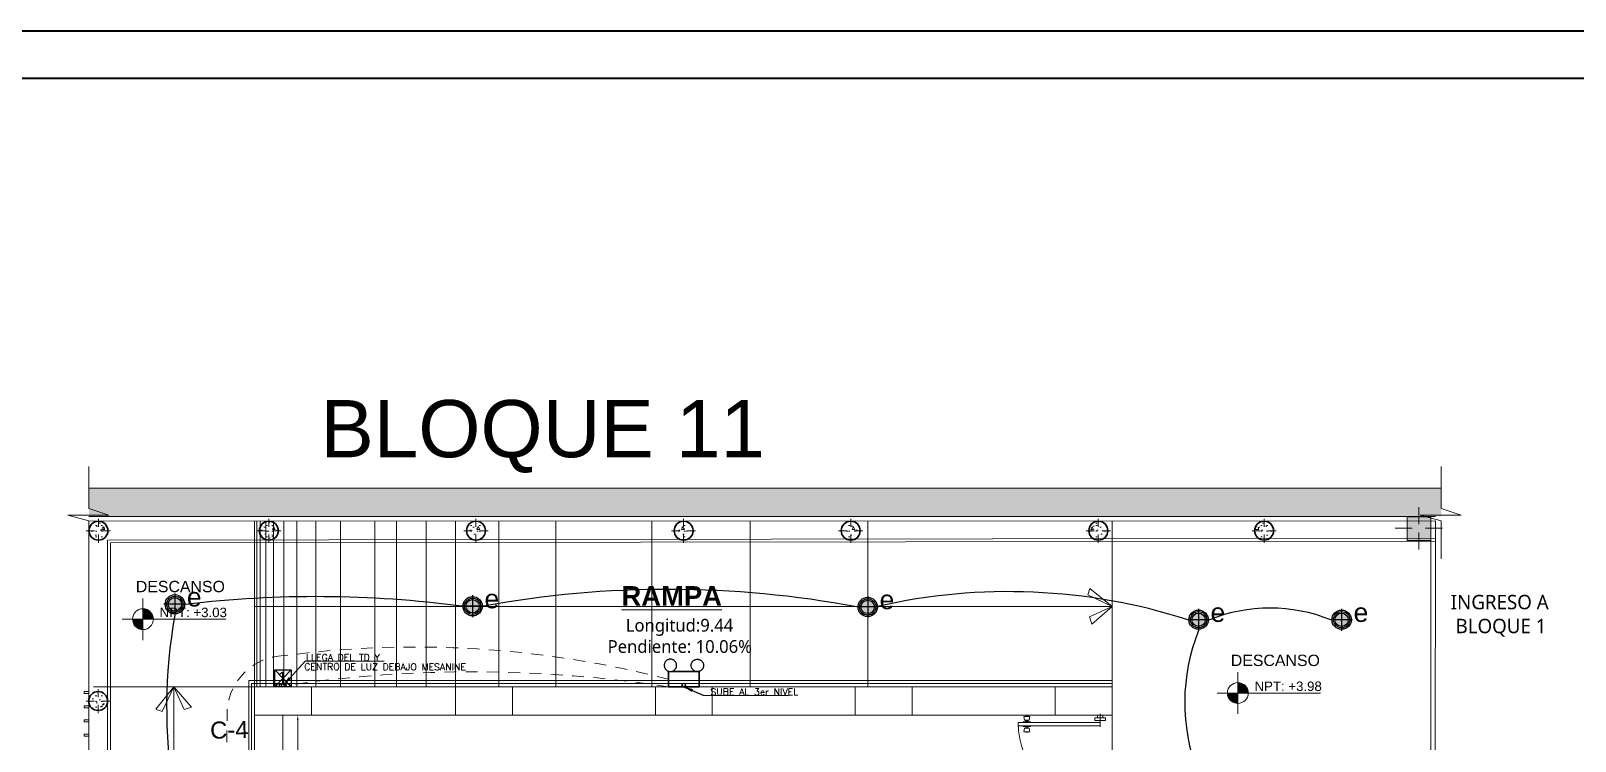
# Model space of a CAD drawing. Header units: metres. Extents: x 44.2 to 92, y 190.7 to 278.8.
# Drawn here: x 64.15 to 80.46, y 271.33 to 278.84 of the extents above; entities that cross this region are included whole.
import ezdxf

# ---------------------------------------------------------------- set-up
doc = ezdxf.new("R2010")
doc.units = ezdxf.units.M
doc.set_wipeout_variables(frame=1)
doc.linetypes.add('CONTINUA', pattern=[0])
doc.linetypes.add('HIDDEN2', pattern=[0.1875, 0.125, -0.0625])
doc.layers.add('ALUMBRADO', color=1, linetype='Continuous')
for name, color, linetype, lineweight in [('corriente debil', 30, 'Continuous', 15), ('Cotas varias El', 253, 'Continuous', 13), ('Emergencia', 20, 'Continuous', 25), ('Structural - Bearing_Pen_No__20', 1, 'Continuous', 0), ('TOMACORRIENTE', 5, 'HIDDEN2', 30)]:
    doc.layers.add(name, color=color, linetype=linetype, lineweight=lineweight)
doc.layers.add('Structural - Bearing_Pen_No__169', color=7, linetype='Continuous', lineweight=13, true_color=0x68b353)
doc.layers.add('Structural - Bearing_Pen_No__28', color=7, linetype='Continuous', lineweight=35, true_color=0xa80f02)
doc.styles.add('01COTAS', font='romans.shx')
doc.styles.add('Generales', font='trebuc.ttf', dxfattribs={"height": 0.22})
doc.styles.add('GENERATED_STYLE_1', font='')
doc.styles.add('GENERATED_STYLE_3', font='romand.shx')
doc.styles.add('Santa Rosa 1 50', font='trebuc.ttf')
doc.styles.get("Standard").update_dxf_attribs({"font": 'arial.ttf'})
doc.styles.add('TITULOS', font='swissek.ttf')
doc.styles.get('GENERATED_STYLE_1').set_extended_font_data('Arial', bold=True)
doc.dimstyles.new('DIM-50-PLANTA', dxfattribs={"dimscale": 0.05, "dimtxt": 2, "dimasz": 2, "dimexe": 2, "dimexo": 2, "dimgap": 1, "dimtad": 1, "dimdec": 0, "dimlfac": 1000, "dimdsep": 46, "dimtxsty": '01COTAS', "dimcen": 25, "dimclrd": 9, "dimclre": 9, "dimclrt": 7, "dimadec": 0, "dimazin": 0, "dimtfac": 1, "dimtdec": 0, "dimtmove": 2, "dimatfit": 3, "dimfxl": 1, "dimtolj": 1, "dimtzin": 0, "dimarcsym": 0})

# ---------------------------------------------------------------- blocks, each defined once
blk = doc.blocks.new('CC 20')
at = {"layer": 'Structural - Bearing_Pen_No__169', "linetype": 'Continuous', "lineweight": 13, "true_color": 0x68b353}
h = blk.add_hatch(dxfattribs=at)
h.set_pattern_fill('STRUCTURAL_CONCRETE', color=85, scale=0.5, style=0, pattern_type=2)
h.set_pattern_definition([(0, (2785.2431, 1847.3841), (0, 0.31177), [0.03, -0.15]), (0, (2785.3331, 1847.54), (0, 0.31177), [0.03, -0.15]), (60, (2785.2431, 1847.3841), (-0.27, 0.155885), [0.03, -0.15]), (60, (2785.4231, 1847.3841), (-0.27, 0.155885), [0.03, -0.15]), (120, (2785.2731, 1847.3841), (0.27, 0.155885), [0.03, -0.15]), (120, (2785.4531, 1847.3841), (0.27, 0.155885), [0.03, -0.15]), (0, (2785.243096, 1847.414107), (0, 0.06), [0, -0.06, 0, -0.09]), (45, (2785.273096, 1847.414107), (-0.0424264, 0.0424264), [0, -0.045, 0, -0.075])])
h.paths.add_polyline_path([(2788.203, 1849.663), (2788.303, 1849.763), (2788.203, 1849.863), (2788.104, 1849.776)])
at = {"layer": 'Structural - Bearing_Pen_No__20', "color": 1, "linetype": 'Continuous', "lineweight": 0}
for p, q in [((2788.203, 1849.803), (2788.203, 1849.89)), ((2788.163, 1849.763), (2788.075, 1849.763)), ((2788.203, 1849.723), (2788.203, 1849.635)), ((2788.243, 1849.763), (2788.33, 1849.763))]:
    blk.add_line(p, q, dxfattribs=at)
at = {"layer": 'Structural - Bearing_Pen_No__28', "color": 14, "linetype": 'Continuous', "lineweight": 35, "true_color": 0xa80f02}
blk.add_circle((2788.203, 1849.763), 0.1, dxfattribs=at)
blk = doc.blocks.new('PTA-B')
for p, q in [((0.083, 0), (0.083, 0.78)), ((0.083, 0.78), (0.114, 0.78)), ((0.114, 0.78), (0.114, 0)), ((0.025, 0.707), (0.023, 0.707)), ((0.023, 0.707), (0.023, 0.685)), ((0.025, 0.685), (0.023, 0.685)), ((0.061, 0.719), (0.025, 0.724)), ((0.025, 0.724), (0.025, 0.669)), ((0.061, 0.674), (0.025, 0.669)), ((0.061, 0.719), (0.061, 0.674)), ((0.072, 0.705), (0.061, 0.705)), ((0.072, 0.688), (0.061, 0.688)), ((0.072, 0.686), (0.072, 0.706)), ((0.076, 0.731), (0.076, 0.661)), ((0.082, 0.731), (0.076, 0.731)), ((0.082, 0.661), (0.076, 0.661)), ((0.082, 0.731), (0.082, 0.661)), ((0.115, 0.731), (0.121, 0.731)), ((0.115, 0.731), (0.115, 0.661)), ((0.115, 0.661), (0.121, 0.661)), ((0.121, 0.731), (0.121, 0.661)), ((0.125, 0.686), (0.125, 0.706)), ((0.125, 0.705), (0.136, 0.705)), ((0.125, 0.688), (0.136, 0.688)), ((0.136, 0.719), (0.172, 0.724)), ((0.136, 0.719), (0.136, 0.674)), ((0.136, 0.674), (0.172, 0.669)), ((0.172, 0.724), (0.172, 0.669)), ((0.172, 0.707), (0.174, 0.707)), ((0.172, 0.685), (0.174, 0.685)), ((0.174, 0.707), (0.174, 0.685)), ((0, 0), (0.125, 0)), ((0.015, 0.025), (0.04, 0.025)), ((0.04, -0.05), (0.04, 0.05)), ((0.04, 0.05), (0.065, 0.05)), ((0.065, -0.05), (0.065, 0.05)), ((0.837, 0), (0.907, 0)), ((0.865, -0.05), (0.865, 0.05)), ((0.89, 0.05), (0.865, 0.05)), ((0.89, -0.05), (0.89, 0.05)), ((0.915, 0.025), (0.89, 0.025)), ((0.015, -0.025), (0.04, -0.025)), ((0.04, -0.05), (0.065, -0.05)), ((0.89, -0.05), (0.865, -0.05)), ((0.915, -0.025), (0.89, -0.025))]:
    blk.add_line(p, q)
for centre, radius, start, end in [((0.083, 0), 0.78, 0, 90), ((0.072, 0.71), 0.00402, 264.8527, 9.8194), ((0.072, 0.682), 0.00402, 350.1806, 95.1473), ((0.125, 0.71), 0.00402, 170.1806, 275.1473), ((0.125, 0.682), 0.00402, 84.8527, 189.8194)]:
    blk.add_arc(centre, radius, start, end)
blk = doc.blocks.new('LED PASILLO')
at = {"layer": 'ALUMBRADO'}
h = blk.add_hatch(color=202, dxfattribs=at)
h.dxf.hatch_style = 1
edge = h.paths.add_edge_path()
edge.add_line((0, 0.138), (0, -0.138))
edge.add_line((-0.138, 0), (0.138, 0))
edge = h.paths.add_edge_path()
edge.add_line((0, 0), (0, 0.085))
edge.add_arc((0, 0), 0.0845, 90, 180)
edge.add_line((-0.085, 0), (0, 0))
edge = h.paths.add_edge_path()
edge.add_line((0.085, 0), (0, 0))
edge.add_line((0, 0), (0, -0.085))
edge.add_arc((0, 0), 0.0845, 270, 360)
at = {"layer": 'ALUMBRADO', "color": 202}
for points in [[(-0.138, 0), (0.138, 0)], [(0, 0.138), (0, -0.138)]]:
    blk.add_lwpolyline(points, dxfattribs=at)
for radius in [0.122, 0.103, 0.0845]:
    blk.add_circle((0, 0), radius, dxfattribs=at)
blk = doc.blocks.new('caja de paso tipo 1')
at = {"layer": 'ALUMBRADO', "color": 3}
blk.add_lwpolyline([(-0.145, 0.152), (0.145, 0.152), (0.145, -0.152), (-0.145, -0.152)], close=True, dxfattribs=at)
for points in [[(-0.145, -0.152), (0.145, 0.152)], [(-0.145, 0.152), (0.145, -0.152)]]:
    blk.add_lwpolyline(points, dxfattribs=at)
at = {"layer": 'ALUMBRADO', "color": 6}
blk.add_text('1', height=0.231, dxfattribs=at).set_placement((-0.099, -0.115))
blk = doc.blocks.new('Emergencia')
blk.add_lwpolyline([(0, 0), (0, 0)])
at = {"layer": 'Emergencia', "color": 5, "lineweight": 30}
for points in [[(0.25, -0.25), (0.25, 0), (-0.25, 0), (-0.25, -0.25)], [(-0.25, -0.222), (-0.25, -0.25), (0.25, -0.25), (0.25, -0.222)]]:
    blk.add_lwpolyline(points, dxfattribs=at)
at = {"color": 1, "lineweight": 5}
for points in [[(-0.171, -0.263), (-0.164, -0.267), (-0.158, -0.272), (-0.152, -0.277), (-0.146, -0.283), (-0.141, -0.289), (-0.136, -0.295), (-0.132, -0.302), (-0.129, -0.309), (-0.126, -0.316), (-0.123, -0.324), (-0.121, -0.332), (-0.12, -0.34), (-0.12, -0.348), (-0.12, -0.355), (-0.12, -0.363), (-0.121, -0.371), (-0.123, -0.379), (-0.126, -0.387), (-0.129, -0.394), (-0.133, -0.401), (-0.137, -0.408), (-0.141, -0.414), (-0.147, -0.42), (-0.152, -0.426), (-0.158, -0.431), (-0.165, -0.436), (-0.172, -0.44), (-0.179, -0.443), (-0.186, -0.447), (-0.194, -0.449), (-0.201, -0.451), (-0.209, -0.452), (-0.217, -0.453), (-0.225, -0.453), (-0.233, -0.452), (-0.241, -0.451), (-0.249, -0.449), (-0.256, -0.446), (-0.264, -0.443), (-0.271, -0.44), (-0.277, -0.436), (-0.284, -0.431), (-0.29, -0.426), (-0.295, -0.42), (-0.301, -0.414), (-0.305, -0.408), (-0.309, -0.401), (-0.313, -0.394), (-0.316, -0.386), (-0.319, -0.379), (-0.32, -0.371), (-0.322, -0.363), (-0.322, -0.355), (-0.322, -0.347), (-0.322, -0.339), (-0.32, -0.331), (-0.318, -0.324), (-0.316, -0.316), (-0.313, -0.309), (-0.309, -0.302), (-0.305, -0.295), (-0.3, -0.288), (-0.295, -0.282), (-0.29, -0.277), (-0.284, -0.272), (-0.277, -0.267), (-0.27, -0.263), (-0.263, -0.259), (-0.256, -0.256), (-0.248, -0.254), (-0.241, -0.252), (-0.233, -0.251), (-0.225, -0.25), (-0.217, -0.25), (-0.209, -0.251), (-0.201, -0.252), (-0.193, -0.254), (-0.186, -0.256), (-0.178, -0.259)], [(0.171, -0.263), (0.164, -0.267), (0.158, -0.272), (0.152, -0.277), (0.146, -0.283), (0.141, -0.289), (0.136, -0.295), (0.132, -0.302), (0.129, -0.309), (0.126, -0.316), (0.123, -0.324), (0.121, -0.332), (0.12, -0.34), (0.12, -0.348), (0.12, -0.355), (0.12, -0.363), (0.121, -0.371), (0.123, -0.379), (0.126, -0.387), (0.129, -0.394), (0.133, -0.401), (0.137, -0.408), (0.141, -0.414), (0.147, -0.42), (0.152, -0.426), (0.158, -0.431), (0.165, -0.436), (0.172, -0.44), (0.179, -0.443), (0.186, -0.447), (0.194, -0.449), (0.201, -0.451), (0.209, -0.452), (0.217, -0.453), (0.225, -0.453), (0.233, -0.452), (0.241, -0.451), (0.249, -0.449), (0.256, -0.446), (0.264, -0.443), (0.271, -0.44), (0.277, -0.436), (0.284, -0.431), (0.29, -0.426), (0.295, -0.42), (0.301, -0.414), (0.305, -0.408), (0.309, -0.401), (0.313, -0.394), (0.316, -0.386), (0.319, -0.379), (0.32, -0.371), (0.322, -0.363), (0.322, -0.355), (0.322, -0.347), (0.322, -0.339), (0.32, -0.331), (0.318, -0.324), (0.316, -0.316), (0.313, -0.309), (0.309, -0.302), (0.305, -0.295), (0.3, -0.288), (0.295, -0.282), (0.29, -0.277), (0.284, -0.272), (0.277, -0.267), (0.27, -0.263), (0.263, -0.259), (0.256, -0.256), (0.248, -0.254), (0.241, -0.252), (0.233, -0.251), (0.225, -0.25), (0.217, -0.25), (0.209, -0.251), (0.201, -0.252), (0.193, -0.254), (0.186, -0.256), (0.178, -0.259)]]:
    blk.add_wipeout(points, dxfattribs=at).dxf.layer = 'Emergencia'
at = {"layer": 'Emergencia', "color": 30, "true_color": 0xf26722}
for points in [[(-0.171, -0.263), (-0.164, -0.267), (-0.158, -0.272), (-0.152, -0.277), (-0.146, -0.283), (-0.141, -0.289), (-0.136, -0.295), (-0.132, -0.302), (-0.129, -0.309), (-0.126, -0.316), (-0.123, -0.324), (-0.121, -0.332), (-0.12, -0.34), (-0.12, -0.348), (-0.12, -0.355), (-0.12, -0.363), (-0.121, -0.371), (-0.123, -0.379), (-0.126, -0.387), (-0.129, -0.394), (-0.133, -0.401), (-0.137, -0.408), (-0.141, -0.414), (-0.147, -0.42), (-0.152, -0.426), (-0.158, -0.431), (-0.165, -0.436), (-0.172, -0.44), (-0.179, -0.443), (-0.186, -0.447), (-0.194, -0.449), (-0.201, -0.451), (-0.209, -0.452), (-0.217, -0.453), (-0.225, -0.453), (-0.233, -0.452), (-0.241, -0.451), (-0.249, -0.449), (-0.256, -0.446), (-0.264, -0.443), (-0.271, -0.44), (-0.277, -0.436), (-0.284, -0.431), (-0.29, -0.426), (-0.295, -0.42), (-0.301, -0.414), (-0.305, -0.408), (-0.309, -0.401), (-0.313, -0.394), (-0.316, -0.386), (-0.319, -0.379), (-0.32, -0.371), (-0.322, -0.363), (-0.322, -0.355), (-0.322, -0.347), (-0.322, -0.339), (-0.32, -0.331), (-0.318, -0.324), (-0.316, -0.316), (-0.313, -0.309), (-0.309, -0.302), (-0.305, -0.295), (-0.3, -0.288), (-0.295, -0.282), (-0.29, -0.277), (-0.284, -0.272), (-0.277, -0.267), (-0.27, -0.263), (-0.263, -0.259), (-0.256, -0.256), (-0.248, -0.254), (-0.241, -0.252), (-0.233, -0.251), (-0.225, -0.25), (-0.217, -0.25), (-0.209, -0.251), (-0.201, -0.252), (-0.193, -0.254), (-0.186, -0.256), (-0.178, -0.259)], [(0.171, -0.263), (0.164, -0.267), (0.158, -0.272), (0.152, -0.277), (0.146, -0.283), (0.141, -0.289), (0.136, -0.295), (0.132, -0.302), (0.129, -0.309), (0.126, -0.316), (0.123, -0.324), (0.121, -0.332), (0.12, -0.34), (0.12, -0.348), (0.12, -0.355), (0.12, -0.363), (0.121, -0.371), (0.123, -0.379), (0.126, -0.387), (0.129, -0.394), (0.133, -0.401), (0.137, -0.408), (0.141, -0.414), (0.147, -0.42), (0.152, -0.426), (0.158, -0.431), (0.165, -0.436), (0.172, -0.44), (0.179, -0.443), (0.186, -0.447), (0.194, -0.449), (0.201, -0.451), (0.209, -0.452), (0.217, -0.453), (0.225, -0.453), (0.233, -0.452), (0.241, -0.451), (0.249, -0.449), (0.256, -0.446), (0.264, -0.443), (0.271, -0.44), (0.277, -0.436), (0.284, -0.431), (0.29, -0.426), (0.295, -0.42), (0.301, -0.414), (0.305, -0.408), (0.309, -0.401), (0.313, -0.394), (0.316, -0.386), (0.319, -0.379), (0.32, -0.371), (0.322, -0.363), (0.322, -0.355), (0.322, -0.347), (0.322, -0.339), (0.32, -0.331), (0.318, -0.324), (0.316, -0.316), (0.313, -0.309), (0.309, -0.302), (0.305, -0.295), (0.3, -0.288), (0.295, -0.282), (0.29, -0.277), (0.284, -0.272), (0.277, -0.267), (0.27, -0.263), (0.263, -0.259), (0.256, -0.256), (0.248, -0.254), (0.241, -0.252), (0.233, -0.251), (0.225, -0.25), (0.217, -0.25), (0.209, -0.251), (0.201, -0.252), (0.193, -0.254), (0.186, -0.256), (0.178, -0.259)]]:
    blk.add_lwpolyline(points, close=True, dxfattribs=at)

msp = doc.modelspace()

# ---------------------------------------------------------------- hatches: boundary and pattern name
at = {"layer": 'Cotas varias El'}
h = msp.add_hatch(dxfattribs=at)
h.set_pattern_fill('AR-CONC', color=256, scale=0.001)
h.set_pattern_definition([(50, (41.89218, 253.10265), (0.18218467, -0.0159391), [0.01905, -0.20955]), (355, (41.89218, 253.10265), (-0.0352434, 0.19105685), [0.01524, -0.1676406]), (100.45144, (41.90736, 253.10132), (0.14694125, 0.17511775), [0.01619, -0.17809024]), (46.1842, (41.89218, 253.15345), (0.271079, -0.0420423), [0.028575, -0.314325]), (96.63556, (41.91477, 253.14995), (0.2374041, 0.2474261), [0.024285, -0.2671356]), (351.18415, (41.89218, 253.15345), (0.2374041, 0.2474261), [0.02286, -0.2514597]), (21, (41.91758, 253.14075), (0.1516144, -0.1022652), [0.01905, -0.20955]), (326, (41.91758, 253.14075), (0.061802, 0.184188), [0.01524, -0.16764]), (71.45144, (41.93021, 253.13223), (0.2134164, 0.0819228), [0.01619, -0.1780899]), (37.5, (41.892176, 253.10265), (0.0030886, 0.08455504), [0, -0.165608, 0, -0.17018, 0, -0.168275]), (7.5, (41.89218, 253.10265), (0.06681966, 0.10018057), [0, -0.097028, 0, -0.161798, 0, -0.064135]), (327.5, (41.835534, 253.10265), (0.1355906, -0.00572874), [0, -0.0635, 0, -0.19812, 0, -0.26289]), (317.5, (41.81013, 253.10265), (0.14812918, 0.0254265), [0, -0.08255, 0, -0.131572, 0, -0.18669])])
h.paths.add_polyline_path([(70.644, 274.008), (64.767, 274.008), (64.767, 273.708), (70.644, 273.708)])
h.paths.add_polyline_path([(79.043, 274.008), (70.644, 274.008), (70.644, 273.708), (79.043, 273.708)])
h = msp.add_hatch(color=256, dxfattribs=at)
h.dxf.hatch_style = 1
h.paths.add_polyline_path([(78.933, 273.455), (78.933, 273.705), (78.683, 273.705), (78.683, 273.455)])
h = msp.add_hatch(color=256, dxfattribs=at)
h.dxf.hatch_style = 1
h.paths.add_polyline_path([(78.933, 273.455), (78.933, 273.705), (78.683, 273.705), (78.683, 273.455)])
for points in [[(65.337, 272.623), (65.227, 272.623), (65.236, 272.581), (65.259, 272.545), (65.295, 272.521), (65.337, 272.513)], [(65.337, 272.623), (65.447, 272.623), (65.439, 272.665), (65.415, 272.701), (65.379, 272.724), (65.337, 272.733)], [(76.896, 271.843), (77.006, 271.843), (76.998, 271.885), (76.974, 271.92), (76.938, 271.944), (76.896, 271.953)], [(76.896, 271.843), (76.786, 271.843), (76.795, 271.8), (76.819, 271.765), (76.854, 271.741), (76.896, 271.733)]]:
    msp.add_hatch(color=256, dxfattribs=at).paths.add_polyline_path(points)

# ---------------------------------------------------------------- linework, layer by layer
at = {"color": 7, "lineweight": 40}
msp.add_lwpolyline([(44.219, 278.839), (92.044, 278.839), (92.044, 245.239), (44.219, 245.239), (44.219, 278.839)], dxfattribs=at)
msp.add_lwpolyline([(44.719, 278.339), (91.245, 278.339), (91.245, 246.18), (44.719, 246.18)], close=True, dxfattribs=at)
at = {"layer": 'ALUMBRADO', "linetype": 'CONTINUA', "lineweight": 25}
for centre in [(66.763, 271.928), (66.819, 271.926), (66.867, 271.926)]:
    msp.add_circle(centre, 0.0191, dxfattribs=at)
for centre, radius, start, end in [((70.881, 262.157), 10.781, 79.3505, 100.4132), ((74.473, 266.733), 6.181, 72.1629, 102.9257), ((67.167, 261.131), 11.73, 82.4791, 96.7418), ((70.996, 271.699), 5.409, 169.715, 189.6153), ((77.236, 271.013), 1.727, 68.2515, 111.7485), ((78.394, 271.741), 2.059, 158.3034, 200.7833)]:
    msp.add_arc(centre, radius, start, end, dxfattribs=at)
at = {"layer": 'Cotas varias El'}
for p, q in [((64.767, 273.794), (64.767, 274.236)), ((79.043, 273.794), (79.043, 274.236)), ((64.767, 274.008), (79.043, 274.008)), ((64.977, 273.721), (64.767, 273.794)), ((78.808, 273.628), (78.808, 273.808)), ((78.808, 273.628), (78.808, 273.808)), ((79.253, 273.721), (79.043, 273.794)), ((64.767, 273.663), (64.545, 273.721)), ((64.545, 273.721), (64.977, 273.721)), ((64.767, 273.708), (78.874, 273.708)), ((64.767, 273.261), (64.767, 273.663)), ((64.767, 273.658), (78.983, 273.663)), ((66.514, 271.908), (66.514, 273.658)), ((66.514, 271.908), (66.514, 273.658)), ((66.514, 273.658), (66.514, 271.908)), ((66.514, 271.908), (66.514, 273.658)), ((66.514, 271.908), (66.514, 273.658)), ((66.514, 271.908), (66.514, 273.658)), ((66.539, 271.908), (66.539, 273.658)), ((66.576, 271.908), (66.576, 273.658)), ((66.633, 271.908), (66.633, 273.658)), ((66.715, 271.908), (66.715, 273.658)), ((66.824, 271.908), (66.824, 273.658)), ((66.963, 271.908), (66.963, 273.658)), ((67.162, 271.908), (67.162, 273.658)), ((67.424, 271.908), (67.424, 273.658)), ((67.784, 271.908), (67.784, 273.658)), ((68.012, 271.908), (68.012, 273.658)), ((68.328, 273.658), (68.328, 271.908)), ((68.328, 271.908), (68.328, 273.658)), ((68.637, 273.658), (68.637, 271.908)), ((69.094, 273.658), (69.094, 271.908)), ((69.695, 273.658), (69.695, 271.908)), ((70.711, 273.658), (70.711, 271.908)), ((71.746, 273.658), (71.746, 271.908)), ((72.988, 273.658), (72.988, 271.908)), ((75.57, 273.658), (75.57, 271.908)), ((78.738, 273.583), (78.558, 273.583)), ((78.738, 273.583), (78.558, 273.583)), ((79.043, 273.663), (78.821, 273.721)), ((78.821, 273.721), (79.253, 273.721)), ((79.058, 273.583), (78.878, 273.583)), ((79.058, 273.583), (78.878, 273.583)), ((78.983, 273.663), (78.977, 270.07)), ((79.043, 273.261), (79.043, 273.663)), ((64.764, 267.403), (64.764, 273.508)), ((64.964, 267.403), (64.963, 273.458)), ((64.994, 267.403), (64.993, 273.428)), ((78.808, 273.538), (78.808, 273.358)), ((78.808, 273.538), (78.808, 273.358)), ((65.337, 272.403), (65.337, 272.843)), ((66.514, 272.758), (75.57, 272.758)), ((65.117, 272.623), (66.211, 272.623)), ((76.896, 271.623), (76.896, 272.063)), ((66.514, 271.908), (64.814, 271.908)), ((66.454, 267.403), (66.454, 271.808)), ((66.484, 267.403), (66.484, 271.808)), ((66.514, 267.403), (66.514, 271.808)), ((76.676, 271.843), (77.77, 271.843)), ((66.814, 267.403), (66.814, 271.608)), ((66.921, 271.608), (67.021, 271.608)), ((66.971, 271.558), (66.971, 270.729))]:
    msp.add_line(p, q, dxfattribs=at)
for points in [[(78.983, 273.708), (78.683, 273.708)], [(78.683, 273.708), (78.683, 273.707)], [(78.983, 273.708), (78.683, 273.708)], [(78.683, 273.708), (78.683, 273.707)], [(64.963, 273.458), (78.982, 273.478), (78.982, 273.448), (64.993, 273.428)], [(78.933, 273.455), (78.933, 270.102)], [(78.933, 273.455), (78.933, 270.102)], [(75.57, 272.758), (75.332, 272.947), (75.311, 272.881), (75.57, 272.758), (75.356, 272.571), (75.329, 272.648), (75.57, 272.758)], [(66.484, 271.808), (66.484, 271.914), (66.484, 271.944), (75.57, 271.944), (75.57, 271.974), (66.484, 271.974), (66.454, 271.974), (66.454, 271.808)], [(65.664, 271.908), (65.474, 271.671), (65.54, 271.649), (65.664, 271.908), (65.85, 271.694), (65.773, 271.667), (65.664, 271.908)], [(66.514, 271.608), (66.514, 271.908), (67.115, 271.908), (67.115, 271.608), (66.514, 271.608)], [(67.565, 271.908), (67.115, 271.908)], [(68.637, 271.608), (68.637, 271.908), (69.237, 271.908), (69.237, 271.608), (68.637, 271.608)], [(70.747, 271.608), (70.747, 271.908), (71.347, 271.908), (71.347, 271.608), (70.747, 271.608)], [(73.457, 271.608), (73.457, 271.908), (72.857, 271.908), (72.857, 271.608), (73.457, 271.608)], [(74.967, 271.608), (74.967, 271.908), (75.57, 271.908), (75.57, 271.608), (74.967, 271.608)], [(67.565, 271.608), (67.115, 271.608)]]:
    msp.add_lwpolyline(points, dxfattribs=at)
for points in [[(78.933, 273.455), (78.933, 273.705), (78.683, 273.705), (78.683, 273.455)], [(78.933, 273.455), (78.933, 273.705), (78.683, 273.705), (78.683, 273.455)], [(64.764, 271.837), (64.718, 271.837), (64.718, 271.858), (64.764, 271.858)], [(67.115, 271.908), (67.115, 271.608), (68.637, 271.608), (68.637, 271.908)], [(69.237, 271.908), (69.237, 271.608), (72.857, 271.608), (72.857, 271.908)], [(73.457, 271.908), (73.457, 271.608), (74.967, 271.608), (74.967, 271.908)], [(64.764, 271.687), (64.718, 271.687), (64.718, 271.708), (64.764, 271.708)], [(66.514, 271.608), (66.814, 271.608), (66.814, 270.15), (66.514, 270.15)], [(64.764, 271.537), (64.718, 271.537), (64.718, 271.558), (64.764, 271.558)], [(64.764, 271.387), (64.718, 271.387), (64.718, 271.408), (64.764, 271.408)]]:
    msp.add_lwpolyline(points, close=True, dxfattribs=at)
msp.add_lwpolyline([(65.664, 271.908), (65.664, 267.403, 0.468968), (72.022, 262.115)], format="xyb", dxfattribs=at)
msp.add_lwpolyline([(75.57, 271.908), (66.514, 271.908), (66.518, 267.201, 0.956225), (75.565, 267.201), (75.57, 271.908)], format="xyb", close=True, dxfattribs=at)
for centre in [(65.337, 272.623), (76.896, 271.843)]:
    msp.add_circle(centre, 0.11, dxfattribs=at)
msp.add_solid([(66.963, 271.558), (66.98, 271.558), (66.971, 271.608)], dxfattribs=at)
at = {"layer": 'TOMACORRIENTE', "color": 10, "lineweight": 20}
for centre, radius, start, end in [((66.846, 271.615), 0.623, 92.0912, 174.6667), ((84.613, 271.322), 18.39, 178.9057, 189.0829)]:
    msp.add_arc(centre, radius, start, end, dxfattribs=at)

# ---------------------------------------------------------------- block references
at = {"layer": 'ALUMBRADO', "lineweight": 25, "xscale": 0.59436, "yscale": 0.59436, "zscale": 0.59436}
msp.add_blockref('caja de paso tipo 1', (66.814, 271.998), dxfattribs=at)
at = {"layer": 'Cotas varias El'}
for p in [(-2723.336, -1576.205), (-2721.536, -1576.205), (-2719.35, -1576.205), (-2717.158, -1576.205), (-2715.394, -1576.205), (-2712.78, -1576.205), (-2723.339, -1578.005)]:
    msp.add_blockref('CC 20', p, dxfattribs=at)
at = {"layer": 'Cotas varias El', "xscale": -1}
msp.add_blockref('CC 20', (2865.376, -1576.205), dxfattribs=at)
at = {"layer": 'Cotas varias El', "xscale": 0.8365500000000002, "yscale": 0.8365500000000002, "zscale": 0.8365500000000002, "rotation": 270}
for p in [(65.674, 272.78), (68.817, 272.76), (72.988, 272.752), (76.481, 272.617), (77.991, 272.617)]:
    msp.add_blockref('LED PASILLO', p, dxfattribs=at)
at = {"layer": 'Cotas varias El', "extrusion": (0, 0, -1), "xscale": 1.111111111111069, "yscale": 1.111111111111069, "zscale": -1.111111111111069, "rotation": 270}
msp.add_blockref('PTA-B', (-75.442, 271.624), dxfattribs=at)

# ---------------------------------------------------------------- texts
at = {"color": 9, "true_color": 0xc7c8ca, "style": 'TITULOS'}
msp.add_text('BLOQUE 11', height=0.6044, dxfattribs=at).set_placement((67.211, 274.334))
at = {"layer": 'ALUMBRADO', "color": 102, "lineweight": 25}
for p in [(65.801, 272.757), (68.943, 272.738), (73.114, 272.729), (76.608, 272.594), (78.118, 272.594)]:
    msp.add_text('e', height=0.2, dxfattribs=at).set_placement(p)
at = {"layer": 'ALUMBRADO', "lineweight": 25}
msp.add_text('C-4', height=0.18, rotation=1.373, dxfattribs=at).set_placement((66.048, 271.359))
at = {"layer": 'corriente debil', "style": 'GENERATED_STYLE_3'}
for s, p in [('CENTRO DE LUZ DEBAJO MESANINE', (67.04, 272.085)), ('LLEGA DEL TD Y', (67.059, 272.183))]:
    msp.add_text(s, height=0.07204, rotation=359.9206, dxfattribs=at).set_placement(p)
at = {"layer": 'Cotas varias El', "style": 'GENERATED_STYLE_1'}
for s, insert, char_height, attachment_point in [('\\A1;{\\fArial|b0|i0|c0|p34;DESCANSO}', (65.732, 273.028), 0.12, 2), ('\\A1;{\\fArial|b0|i0|c0|p34;NPT: +3.03}', (65.513, 272.643), 0.1, 7), ('\\A1;{\\fArial|b0|i0|c0|p34;DESCANSO}', (77.292, 272.248), 0.12, 2), ('\\A1;{\\fArial|b0|i0|c0|p34;NPT: +3.98}', (77.072, 271.863), 0.1, 7)]:
    msp.add_mtext(s, dxfattribs=dict(at, insert=insert, char_height=char_height, attachment_point=attachment_point))
at = {"layer": 'Cotas varias El', "insert": (69.799, 272.972), "char_height": 0.21665, "attachment_point": 1, "style": 'Santa Rosa 1 50'}
msp.add_mtext_dynamic_manual_height_columns('\\pi0.58906;{\\fSwis721 Ex BT|b1|i0|c0|p34;\\H0.95694x;\\LRAMPA \\P\\pi0.63515;\\fTrebuchet MS|b0|i0|c0|p34;\\H0.65x;\\lLongitud:9.44\\P\\pi0.44359;Pendiente: 10.06%}', width=2.40198, gutter_width=0.518, heights=[0], dxfattribs=at)
at = {"layer": 'Cotas varias El', "insert": (78.323, 273.037), "char_height": 0.08346, "width": 2.6165, "attachment_point": 1, "style": 'Generales'}
msp.add_mtext('{\\H1.1304x; \\P\\pi0.82042;\\H1.6077x;INGRESO A \\P\\pi0.87159;BLOQUE 1}', dxfattribs=at)

# ---------------------------------------------------------------- leaders
msp.add_leader([(66.819, 271.926), (67.053, 272.183), (67.882, 272.181)], dimstyle='DIM-50-PLANTA', override={"dimgap": 1, "dimtad": 0})

# ---------------------------------------------------------------- next in the draw order: block references
at = {"layer": 'Emergencia', "lineweight": 25, "xscale": 0.6452139160277666, "yscale": 0.6452139160277666, "zscale": 0.6452139160277666, "rotation": 179.7788555974608}
msp.add_blockref('Emergencia', (71.047, 271.908), dxfattribs=at)

# ---------------------------------------------------------------- next in the draw order: linework, layer by layer
at = {"layer": 'ALUMBRADO', "linetype": 'CONTINUA', "lineweight": 25}
msp.add_circle((71.045, 271.927), 0.0191, dxfattribs=at)
at = {"layer": 'TOMACORRIENTE', "color": 10, "lineweight": 20}
for centre, radius, start, end in [((68.216, 261.689), 10.64, 75.471, 97.521), ((68.817, 258.471), 13.596, 81.2473, 98.2458)]:
    msp.add_arc(centre, radius, start, end, dxfattribs=at)

# ---------------------------------------------------------------- next in the draw order: texts
at = {"layer": 'corriente debil', "style": 'GENERATED_STYLE_3'}
msp.add_text('SUBE AL 3er NIVEL', height=0.07204, rotation=359.9206, dxfattribs=at).set_placement((71.328, 271.82))

# ---------------------------------------------------------------- next in the draw order: leaders
msp.add_leader([(71.045, 271.909), (71.252, 271.82), (72.151, 271.818)], dimstyle='DIM-50-PLANTA', override={"dimgap": 1, "dimtad": 0})

doc.saveas('drawing.dxf')
